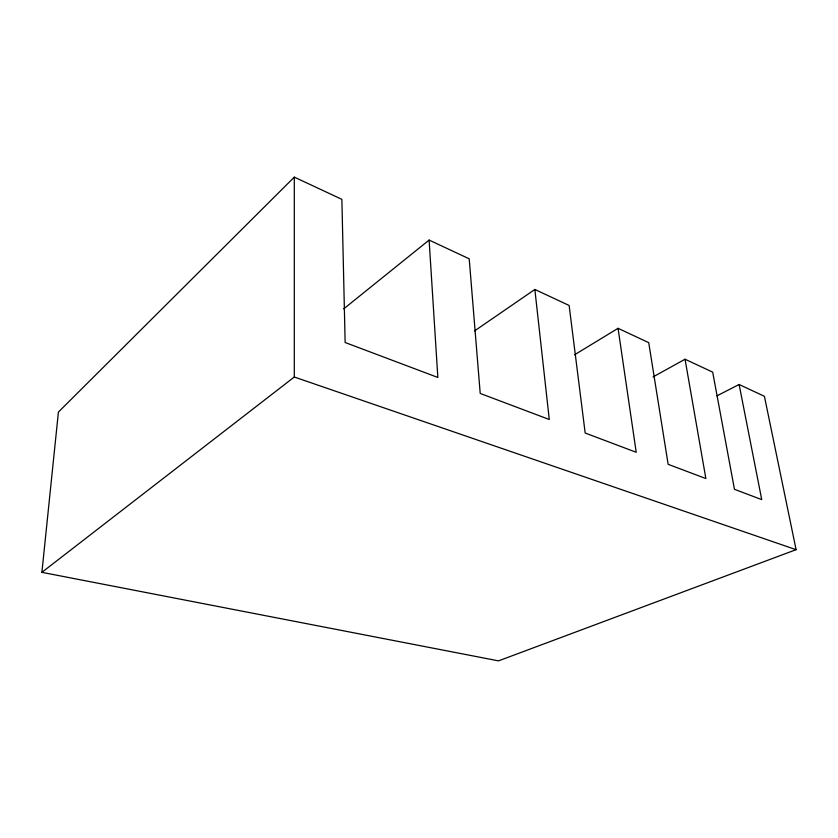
<?xml version="1.0" encoding="UTF-8"?>
<svg xmlns="http://www.w3.org/2000/svg" width="838" height="838" viewBox="0 0 838 838"><rect width="100%" height="100%" fill="white"/><g stroke="black" fill="none" stroke-linecap="round" stroke-linejoin="round"><path stroke-width="1.26" d="M717.003 395.819L739.116 384.495L764.413 396.311L796.1 549.676L498.516 660.868L41.9 572.333L294.295 377.016L294.306 177.132L341.873 199.339L345.141 342.512L437.845 377.467L429.108 240.077L469.207 258.806L480.216 393.451L549.278 419.492L534.854 289.466L474.528 330.937M41.9 572.333L58.409 412.066L294.306 177.132M343.674 308.887L429.108 240.077M574.543 354.799L618.046 328.318L648.727 342.648L668.137 464.315L705.868 478.54L685.044 359.23L653.043 376.932M294.295 377.016L796.1 549.676M685.044 359.23L712.688 372.145L734.465 489.329L761.732 499.605L739.116 384.495M534.854 289.466L569.128 305.472L585.175 433.026L636.22 452.279L618.046 328.318"/></g></svg>
